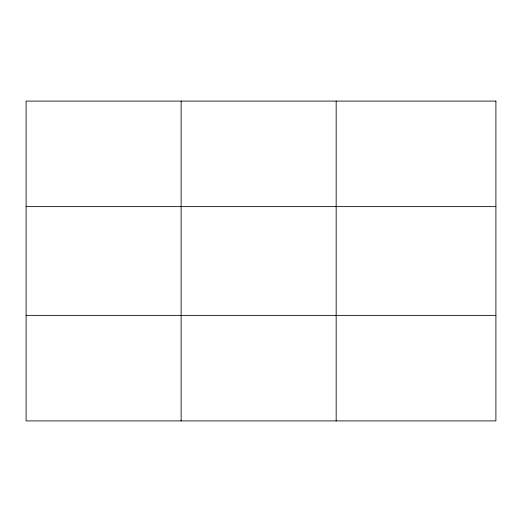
<?xml version="1.0" encoding="UTF-8"?>
<svg xmlns="http://www.w3.org/2000/svg" width="522" height="522" viewBox="0 0 522 522"><rect width="100%" height="100%" fill="white"/><g stroke="black" fill="none" stroke-linecap="round" stroke-linejoin="round"><path stroke-width="0.78" d="M181.134 420.908L181.134 101.092M336.168 420.908L336.168 101.092M26.1 206.634L495.9 206.634M26.1 315.366L495.9 315.366M495.9 101.092L495.9 420.908L26.1 420.908L26.1 101.092L495.9 101.092"/></g></svg>
